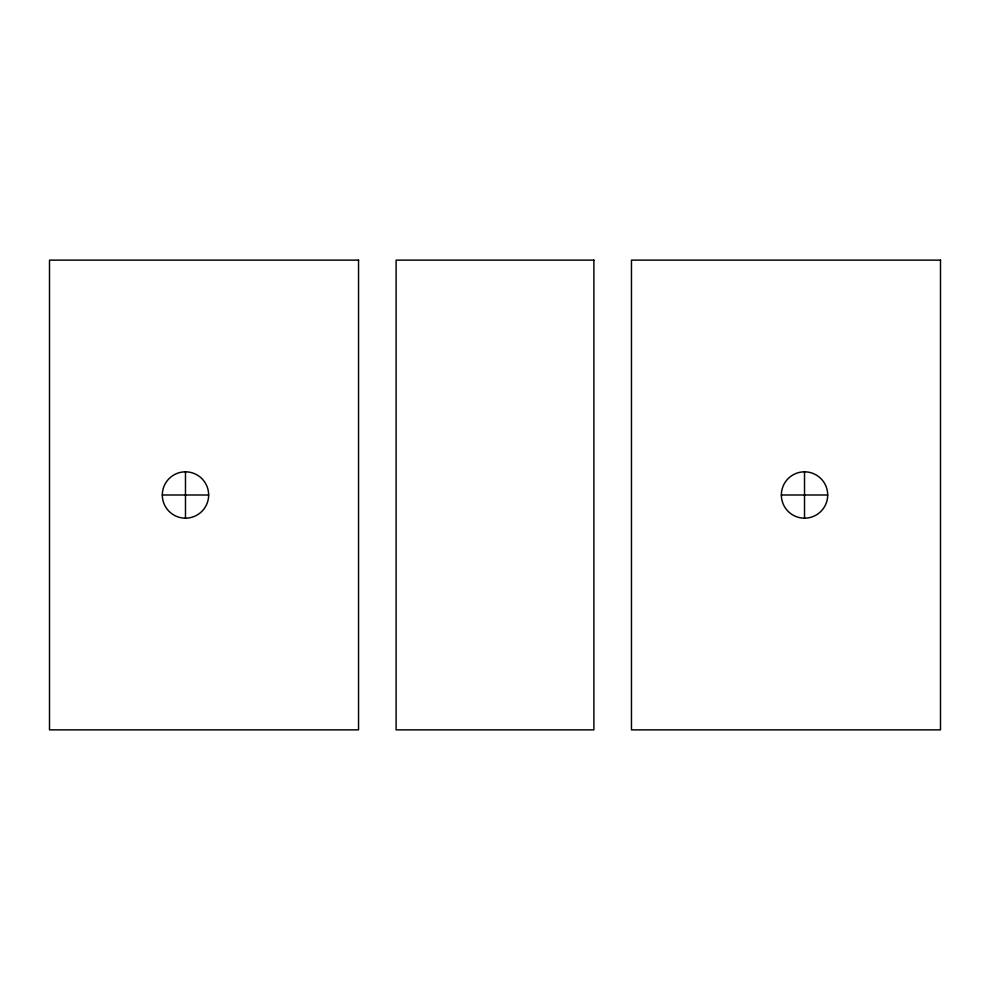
<?xml version="1.0" encoding="UTF-8"?>
<svg xmlns="http://www.w3.org/2000/svg" width="990" height="990" viewBox="0 0 990 990"><rect width="100%" height="100%" fill="white"/><g stroke="black" fill="none" stroke-linecap="round" stroke-linejoin="round"><path stroke-width="1.49" d="M162.298 495L208.655 495A23.178 23.178 0 0 0 173.894 474.928A23.178 23.178 0 0 0 173.894 515.072A23.178 23.178 0 0 0 208.655 495M781.345 495L827.702 495A23.178 23.178 0 0 0 792.941 474.928A23.178 23.178 0 0 0 792.941 515.072A23.178 23.178 0 0 0 827.702 495M804.524 471.822L804.524 518.178M185.476 471.822L185.476 518.178M358.541 260.135L49.5 260.135L49.5 729.865L358.541 729.865L358.541 260.135M593.889 260.135L396.111 260.135L396.111 729.865L593.889 729.865L593.889 260.135M940.5 260.135L631.459 260.135L631.459 729.865L940.5 729.865L940.5 260.135"/></g></svg>
